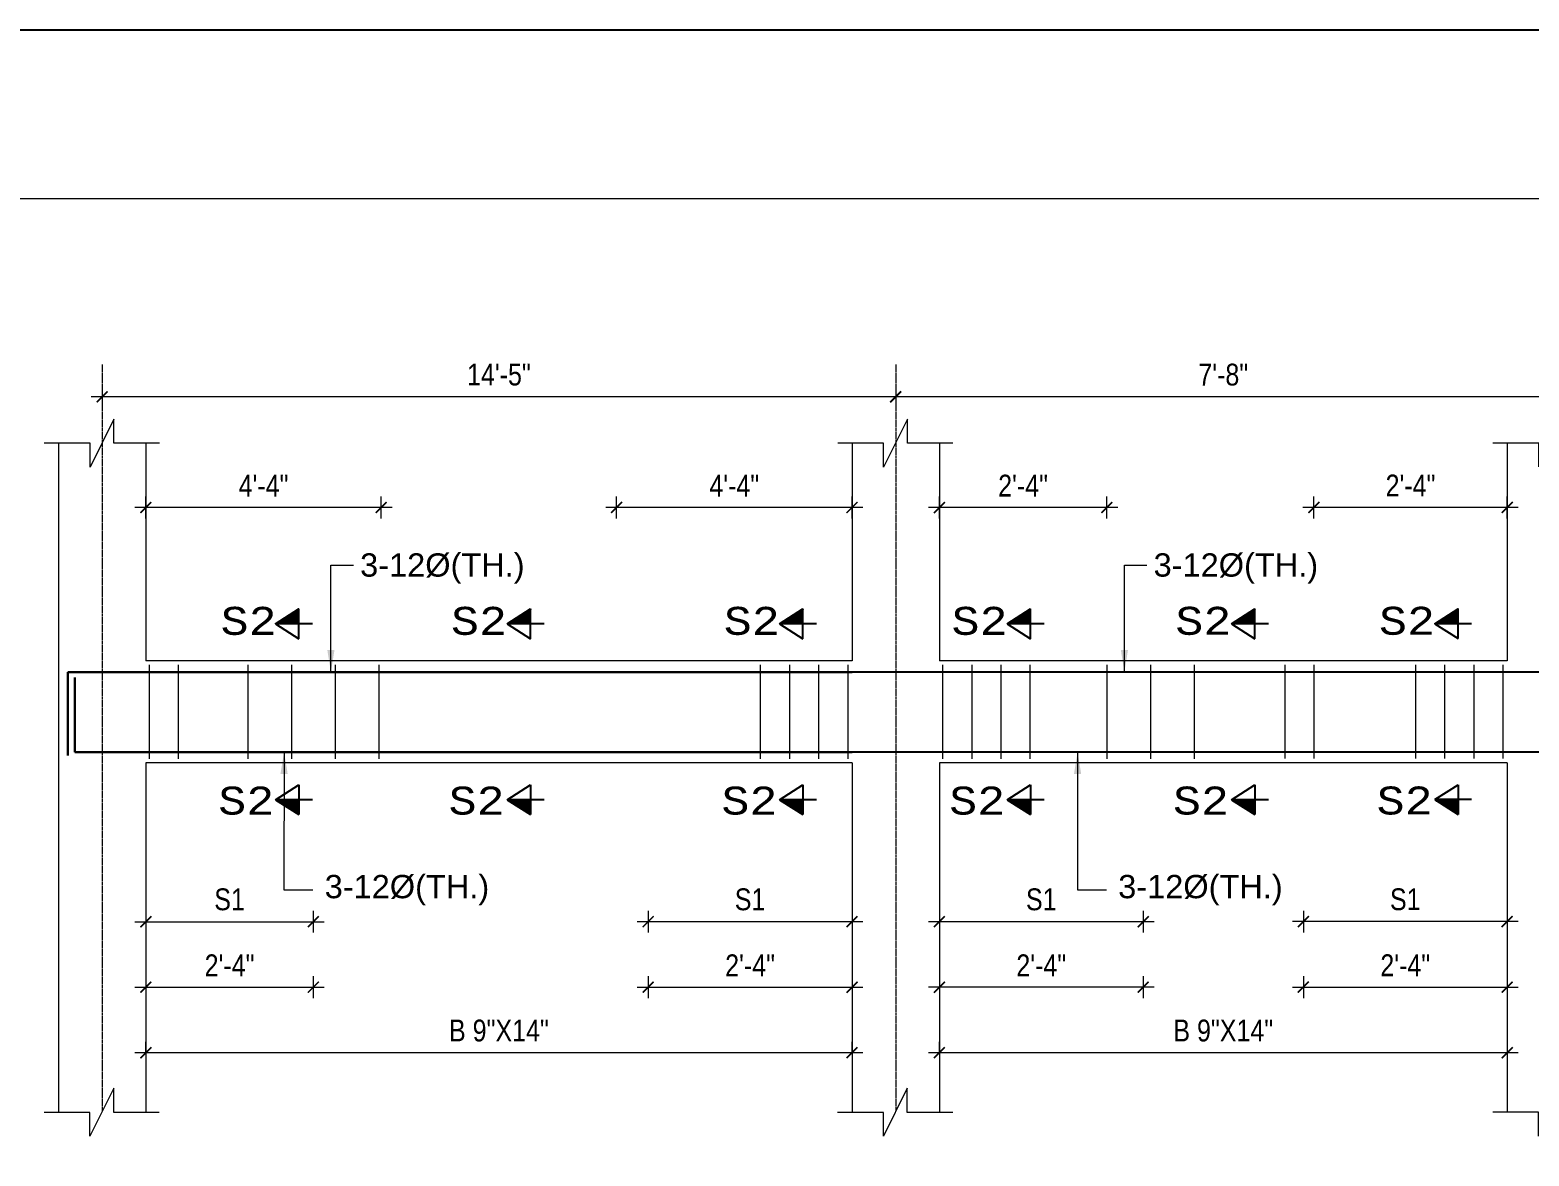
# Model space of a CAD drawing. Header units: inches. Extents: x -412 to 2766, y -9590 to -2111.
# Drawn here: x 1570.3 to 1982.1, y -5018.9 to -4709.6 of the extents above; entities that cross this region are included whole.
import ezdxf

# ---------------------------------------------------------------- set-up
doc = ezdxf.new("R2010")
doc.units = ezdxf.units.IN
doc.header["$LTSCALE"] = 0.5
doc.header["$MEASUREMENT"] = 0
doc.header["$PDMODE"] = 66
for name, pattern in [('ACAD_ISO02W100', [15, 12, -3]), ('ACAD_ISO03W100', [30, 12, -18]), ('CENTER2', [1.125, 0.75, -0.125, 0.125, -0.125])]:
    doc.linetypes.add(name, pattern=pattern)
for name, color, linetype, lineweight in [('09 CONTINUITY', 7, 'Continuous', 9), ('15 CENTER', 113, 'CENTER2', 15), ('15 TEXT', 7, 'Continuous', 15), ('20 BEAM ELEVATION', 140, 'ACAD_ISO03W100', 20), ('20 BEAM SECTION ARROW', 7, 'ACAD_ISO02W100', 20), ('20 STIRRUPS', 137, 'Continuous', 20), ('30 RENFORCEMENT', 12, 'Continuous', 30), ('DIM', 180, 'Continuous', 5), ('ELE1', 3, 'Continuous', 9), ('Profile ele', 4, 'Continuous', 25), ('RINF', 4, 'Continuous', 25)]:
    doc.layers.add(name, color=color, linetype=linetype, lineweight=lineweight)
doc.styles.add('arial', font='arial.ttf')
doc.styles.add('CUNEW', font='cour.ttf')
doc.styles.add('ordinary', font='ARIALN.TTF')
doc.styles.add('TEX8', font='cour.ttf', dxfattribs={"width": 0.75})
doc.dimstyles.new('SUREN 1', dxfattribs={"dimtxt": 0.75, "dimasz": 6, "dimexe": 1.5, "dimexo": 1.5, "dimgap": 1, "dimtad": 1, "dimdec": 1, "dimzin": 3, "dimdsep": 46, "dimlunit": 4, "dimtxsty": 'TEX8', "dimblk": 'ARCHTICK', "dimcen": 0.09375, "dimclrd": 1, "dimclre": 1, "dimclrt": 256, "dimadec": 0, "dimazin": 0, "dimtfac": 0.75, "dimtdec": 1, "dimtmove": 1, "dimatfit": 3, "dimfxl": 1, "dimtolj": 1, "dimtzin": 0, "dimlwd": 9, "dimlwe": 9, "dimarcsym": 0})
doc.dimstyles.new('SUREN 4', dxfattribs={"dimtxt": 4, "dimasz": 3, "dimexe": 3, "dimexo": 0, "dimgap": 3, "dimtad": 1, "dimdec": 0, "dimzin": 3, "dimdsep": 46, "dimlunit": 4, "dimtxsty": 'ordinary', "dimblk": 'ARCHTICK', "dimcen": 8, "dimdle": 3, "dimclrd": 1, "dimclre": 5, "dimclrt": 256, "dimadec": 3, "dimazin": 0, "dimtfac": 1, "dimtdec": 0, "dimtmove": 1, "dimatfit": 3, "dimfxl": 3, "dimfxlon": 1, "dimfrac": 1, "dimtolj": 1, "dimtzin": 0, "dimlwd": 5, "dimlwe": 5, "dimarcsym": 0})

# ---------------------------------------------------------------- blocks, each defined once
blk = doc.blocks.new('_ArchTick')
at = {"color": 0, "linetype": 'ByBlock', "const_width": 0.15}
blk.add_lwpolyline([(-0.5, -0.5), (0.5, 0.5)], dxfattribs=at)
blk = doc.blocks.new('*D1514')
at = {"layer": 'Defpoints', "color": 0, "transparency": 16777216}
for p in [(-15784.78, -16598.54), (-15728.78, -16598.54), (-15784.78, -16642.15)]:
    blk.add_point(p, dxfattribs=at)
at = {"layer": 'DIM', "color": 5, "lineweight": 5, "transparency": 16777216}
for p, q in [((-15784.78, -16639.15), (-15784.78, -16645.15)), ((-15728.78, -16639.15), (-15728.78, -16645.15))]:
    blk.add_line(p, q, dxfattribs=at)
at = {"layer": 'DIM', "color": 1, "lineweight": 5, "transparency": 16777216}
blk.add_line((-15725.78, -16642.15), (-15787.78, -16642.15), dxfattribs=at)
at = {"layer": 'DIM', "color": 1, "lineweight": 5, "transparency": 16777216, "xscale": 3, "yscale": 3, "zscale": 3, "rotation": 180}
blk.add_blockref('_ArchTick', (-15784.78, -16642.15), dxfattribs=at)
at = {"layer": 'DIM', "color": 1, "lineweight": 5, "transparency": 16777216, "xscale": 3, "yscale": 3, "zscale": 3}
blk.add_blockref('_ArchTick', (-15728.78, -16642.15), dxfattribs=at)
at = {"layer": 'DIM', "transparency": 16777216, "insert": (-15756.78, -16636.05), "char_height": 6, "attachment_point": 5, "style": 'ordinary'}
blk.add_mtext('\\A1;S1', dxfattribs=at)
blk = doc.blocks.new('*D1515')
at = {"layer": 'Defpoints', "color": 0, "transparency": 16777216}
for p in [(-15784.78, -16598.54), (-15728.78, -16598.54), (-15728.78, -16660.15)]:
    blk.add_point(p, dxfattribs=at)
at = {"layer": 'DIM', "color": 5, "lineweight": 5, "transparency": 16777216}
for p, q in [((-15784.78, -16657.15), (-15784.78, -16663.15)), ((-15728.78, -16657.15), (-15728.78, -16663.15))]:
    blk.add_line(p, q, dxfattribs=at)
at = {"layer": 'DIM', "color": 1, "lineweight": 5, "transparency": 16777216}
blk.add_line((-15787.78, -16660.15), (-15725.78, -16660.15), dxfattribs=at)
at = {"layer": 'DIM', "color": 1, "lineweight": 5, "transparency": 16777216, "xscale": 3, "yscale": 3, "zscale": 3, "rotation": 180}
blk.add_blockref('_ArchTick', (-15784.78, -16660.15), dxfattribs=at)
at = {"layer": 'DIM', "color": 1, "lineweight": 5, "transparency": 16777216, "xscale": 3, "yscale": 3, "zscale": 3}
blk.add_blockref('_ArchTick', (-15728.78, -16660.15), dxfattribs=at)
at = {"layer": 'DIM', "transparency": 16777216, "insert": (-15756.78, -16654.14), "char_height": 6, "attachment_point": 5, "style": 'ordinary'}
blk.add_mtext('\\A1;2\'-4"', dxfattribs=at)
blk = doc.blocks.new('*D1518')
at = {"layer": 'Defpoints', "color": 0, "transparency": 16777216}
for p in [(-15884.78, -16598.56), (-15828.78, -16598.56), (-15884.78, -16642.17)]:
    blk.add_point(p, dxfattribs=at)
at = {"layer": 'DIM', "color": 5, "lineweight": 5, "transparency": 16777216}
for p, q in [((-15884.78, -16639.17), (-15884.78, -16645.17)), ((-15828.78, -16639.17), (-15828.78, -16645.17))]:
    blk.add_line(p, q, dxfattribs=at)
at = {"layer": 'DIM', "color": 1, "lineweight": 5, "transparency": 16777216}
blk.add_line((-15825.78, -16642.17), (-15887.78, -16642.17), dxfattribs=at)
at = {"layer": 'DIM', "color": 1, "lineweight": 5, "transparency": 16777216, "xscale": 3, "yscale": 3, "zscale": 3, "rotation": 180}
blk.add_blockref('_ArchTick', (-15884.78, -16642.17), dxfattribs=at)
at = {"layer": 'DIM', "color": 1, "lineweight": 5, "transparency": 16777216, "xscale": 3, "yscale": 3, "zscale": 3}
blk.add_blockref('_ArchTick', (-15828.78, -16642.17), dxfattribs=at)
at = {"layer": 'DIM', "transparency": 16777216, "insert": (-15856.78, -16636.07), "char_height": 6, "attachment_point": 5, "style": 'ordinary'}
blk.add_mtext('\\A1;S1', dxfattribs=at)
blk = doc.blocks.new('*D1519')
at = {"layer": 'Defpoints', "color": 0, "transparency": 16777216}
for p in [(-15884.78, -16598.56), (-15828.78, -16598.56), (-15884.78, -16660.17)]:
    blk.add_point(p, dxfattribs=at)
at = {"layer": 'DIM', "color": 5, "lineweight": 5, "transparency": 16777216}
for p, q in [((-15884.78, -16657.17), (-15884.78, -16663.17)), ((-15828.78, -16657.17), (-15828.78, -16663.17))]:
    blk.add_line(p, q, dxfattribs=at)
at = {"layer": 'DIM', "color": 1, "lineweight": 5, "transparency": 16777216}
blk.add_line((-15825.78, -16660.17), (-15887.78, -16660.17), dxfattribs=at)
at = {"layer": 'DIM', "color": 1, "lineweight": 5, "transparency": 16777216, "xscale": 3, "yscale": 3, "zscale": 3, "rotation": 180}
blk.add_blockref('_ArchTick', (-15884.78, -16660.17), dxfattribs=at)
at = {"layer": 'DIM', "color": 1, "lineweight": 5, "transparency": 16777216, "xscale": 3, "yscale": 3, "zscale": 3}
blk.add_blockref('_ArchTick', (-15828.78, -16660.17), dxfattribs=at)
at = {"layer": 'DIM', "transparency": 16777216, "insert": (-15856.78, -16654.16), "char_height": 6, "attachment_point": 5, "style": 'ordinary'}
blk.add_mtext('\\A1;2\'-4"', dxfattribs=at)
blk = doc.blocks.new('*D1521')
at = {"layer": 'Defpoints', "color": 0, "transparency": 16777216}
for p in [(-15884.78, -16678.17, 0), (-15884.78, -16678.17), (-15728.78, -16678.15)]:
    blk.add_point(p, dxfattribs=at)
at = {"layer": 'DIM', "color": 1, "lineweight": 5, "transparency": 16777216}
blk.add_line((-15725.78, -16678.17), (-15887.78, -16678.17), dxfattribs=at)
at = {"layer": 'DIM', "color": 5, "lineweight": 5, "transparency": 16777216}
for p, q in [((-15884.78, -16678.17), (-15884.78, -16675.17)), ((-15728.78, -16678.15), (-15728.78, -16681.17))]:
    blk.add_line(p, q, dxfattribs=at)
at = {"layer": 'DIM', "color": 1, "lineweight": 5, "transparency": 16777216, "xscale": 3, "yscale": 3, "zscale": 3, "rotation": 180}
blk.add_blockref('_ArchTick', (-15884.78, -16678.17), dxfattribs=at)
at = {"layer": 'DIM', "color": 1, "lineweight": 5, "transparency": 16777216, "xscale": 3, "yscale": 3, "zscale": 3}
blk.add_blockref('_ArchTick', (-15728.78, -16678.17), dxfattribs=at)
at = {"layer": 'DIM', "transparency": 16777216, "insert": (-15806.78, -16672.11), "char_height": 6, "attachment_point": 5, "style": 'ordinary'}
blk.add_mtext('\\A1;B 9"X14"', dxfattribs=at)
blk = doc.blocks.new('*D1522')
at = {"layer": 'Defpoints', "color": 0, "transparency": 16777216}
for p in [(-15964.78, -16598.56), (-15908.78, -16598.56), (-15964.78, -16642.17)]:
    blk.add_point(p, dxfattribs=at)
at = {"layer": 'DIM', "color": 5, "lineweight": 5, "transparency": 16777216}
for p, q in [((-15964.78, -16639.17), (-15964.78, -16645.17)), ((-15908.78, -16639.17), (-15908.78, -16645.17))]:
    blk.add_line(p, q, dxfattribs=at)
at = {"layer": 'DIM', "color": 1, "lineweight": 5, "transparency": 16777216}
blk.add_line((-15905.78, -16642.17), (-15967.78, -16642.17), dxfattribs=at)
at = {"layer": 'DIM', "color": 1, "lineweight": 5, "transparency": 16777216, "xscale": 3, "yscale": 3, "zscale": 3, "rotation": 180}
blk.add_blockref('_ArchTick', (-15964.78, -16642.17), dxfattribs=at)
at = {"layer": 'DIM', "color": 1, "lineweight": 5, "transparency": 16777216, "xscale": 3, "yscale": 3, "zscale": 3}
blk.add_blockref('_ArchTick', (-15908.78, -16642.17), dxfattribs=at)
at = {"layer": 'DIM', "transparency": 16777216, "insert": (-15936.78, -16636.07), "char_height": 6, "attachment_point": 5, "style": 'ordinary'}
blk.add_mtext('\\A1;S1', dxfattribs=at)
blk = doc.blocks.new('*D1523')
at = {"layer": 'Defpoints', "color": 0, "transparency": 16777216}
for p in [(-15964.78, -16598.56), (-15908.78, -16598.56), (-15908.78, -16660.17)]:
    blk.add_point(p, dxfattribs=at)
at = {"layer": 'DIM', "color": 5, "lineweight": 5, "transparency": 16777216}
for p, q in [((-15964.78, -16657.17), (-15964.78, -16663.17)), ((-15908.78, -16657.17), (-15908.78, -16663.17))]:
    blk.add_line(p, q, dxfattribs=at)
at = {"layer": 'DIM', "color": 1, "lineweight": 5, "transparency": 16777216}
blk.add_line((-15967.78, -16660.17), (-15905.78, -16660.17), dxfattribs=at)
at = {"layer": 'DIM', "color": 1, "lineweight": 5, "transparency": 16777216, "xscale": 3, "yscale": 3, "zscale": 3, "rotation": 180}
blk.add_blockref('_ArchTick', (-15964.78, -16660.17), dxfattribs=at)
at = {"layer": 'DIM', "color": 1, "lineweight": 5, "transparency": 16777216, "xscale": 3, "yscale": 3, "zscale": 3}
blk.add_blockref('_ArchTick', (-15908.78, -16660.17), dxfattribs=at)
at = {"layer": 'DIM', "transparency": 16777216, "insert": (-15936.78, -16654.16), "char_height": 6, "attachment_point": 5, "style": 'ordinary'}
blk.add_mtext('\\A1;2\'-4"', dxfattribs=at)
blk = doc.blocks.new('*D1524')
at = {"layer": 'Defpoints', "color": 0, "transparency": 16777216}
for p in [(-16102.78, -16598.56), (-16056.78, -16598.56), (-16056.78, -16642.17)]:
    blk.add_point(p, dxfattribs=at)
at = {"layer": 'DIM', "color": 5, "lineweight": 5, "transparency": 16777216}
for p, q in [((-16102.78, -16639.17), (-16102.78, -16645.17)), ((-16056.78, -16639.17), (-16056.78, -16645.17))]:
    blk.add_line(p, q, dxfattribs=at)
at = {"layer": 'DIM', "color": 1, "lineweight": 5, "transparency": 16777216}
blk.add_line((-16105.78, -16642.17), (-16053.78, -16642.17), dxfattribs=at)
at = {"layer": 'DIM', "color": 1, "lineweight": 5, "transparency": 16777216, "xscale": 3, "yscale": 3, "zscale": 3, "rotation": 180}
blk.add_blockref('_ArchTick', (-16102.78, -16642.17), dxfattribs=at)
at = {"layer": 'DIM', "color": 1, "lineweight": 5, "transparency": 16777216, "xscale": 3, "yscale": 3, "zscale": 3}
blk.add_blockref('_ArchTick', (-16056.78, -16642.17), dxfattribs=at)
at = {"layer": 'DIM', "transparency": 16777216, "insert": (-16079.78, -16636.07), "char_height": 6, "attachment_point": 5, "style": 'ordinary'}
blk.add_mtext('\\A1;S1', dxfattribs=at)
blk = doc.blocks.new('*D1525')
at = {"layer": 'Defpoints', "color": 0, "transparency": 16777216}
for p in [(-16102.78, -16598.56), (-16056.78, -16598.56), (-16056.78, -16660.17)]:
    blk.add_point(p, dxfattribs=at)
at = {"layer": 'DIM', "color": 5, "lineweight": 5, "transparency": 16777216}
for p, q in [((-16102.78, -16657.17), (-16102.78, -16663.17)), ((-16056.78, -16657.17), (-16056.78, -16663.17))]:
    blk.add_line(p, q, dxfattribs=at)
at = {"layer": 'DIM', "color": 1, "lineweight": 5, "transparency": 16777216}
blk.add_line((-16105.78, -16660.17), (-16053.78, -16660.17), dxfattribs=at)
at = {"layer": 'DIM', "color": 1, "lineweight": 5, "transparency": 16777216, "xscale": 3, "yscale": 3, "zscale": 3, "rotation": 180}
blk.add_blockref('_ArchTick', (-16102.78, -16660.17), dxfattribs=at)
at = {"layer": 'DIM', "color": 1, "lineweight": 5, "transparency": 16777216, "xscale": 3, "yscale": 3, "zscale": 3}
blk.add_blockref('_ArchTick', (-16056.78, -16660.17), dxfattribs=at)
at = {"layer": 'DIM', "transparency": 16777216, "insert": (-16079.78, -16654.16), "char_height": 6, "attachment_point": 5, "style": 'ordinary'}
blk.add_mtext('\\A1;2\'-4"', dxfattribs=at)
blk = doc.blocks.new('*D1526')
at = {"layer": 'Defpoints', "color": 0, "transparency": 16777216}
for p in [(-16102.78, -16678.17), (-16102.78, -16678.17), (-15908.78, -16678.17)]:
    blk.add_point(p, dxfattribs=at)
at = {"layer": 'DIM', "color": 1, "lineweight": 5, "transparency": 16777216}
blk.add_line((-15905.78, -16678.17), (-16105.78, -16678.17), dxfattribs=at)
at = {"layer": 'DIM', "color": 5, "lineweight": 5, "transparency": 16777216}
for p, q in [((-16102.78, -16678.17), (-16102.78, -16675.17)), ((-15908.78, -16678.17), (-15908.78, -16675.17))]:
    blk.add_line(p, q, dxfattribs=at)
at = {"layer": 'DIM', "color": 1, "lineweight": 5, "transparency": 16777216, "xscale": 3, "yscale": 3, "zscale": 3, "rotation": 180}
blk.add_blockref('_ArchTick', (-16102.78, -16678.17), dxfattribs=at)
at = {"layer": 'DIM', "color": 1, "lineweight": 5, "transparency": 16777216, "xscale": 3, "yscale": 3, "zscale": 3}
blk.add_blockref('_ArchTick', (-15908.78, -16678.17), dxfattribs=at)
at = {"layer": 'DIM', "transparency": 16777216, "insert": (-16005.78, -16672.11), "char_height": 6, "attachment_point": 5, "style": 'ordinary'}
blk.add_mtext('\\A1;B 9"X14"', dxfattribs=at)
blk = doc.blocks.new('*D1527')
at = {"layer": 'Defpoints', "color": 0, "transparency": 16777216}
for p in [(-15781.9, -16528.38), (-15728.78, -16570.54), (-15781.9, -16575.06)]:
    blk.add_point(p, dxfattribs=at)
at = {"layer": 'DIM', "color": 5, "lineweight": 5, "transparency": 16777216}
for p, q in [((-15781.9, -16531.38), (-15781.9, -16525.38)), ((-15728.78, -16531.38), (-15728.78, -16525.38))]:
    blk.add_line(p, q, dxfattribs=at)
at = {"layer": 'DIM', "color": 1, "lineweight": 5, "transparency": 16777216}
blk.add_line((-15725.78, -16528.38), (-15784.9, -16528.38), dxfattribs=at)
at = {"layer": 'DIM', "color": 1, "lineweight": 5, "transparency": 16777216, "xscale": 3, "yscale": 3, "zscale": 3, "rotation": 180}
blk.add_blockref('_ArchTick', (-15781.9, -16528.38), dxfattribs=at)
at = {"layer": 'DIM', "color": 1, "lineweight": 5, "transparency": 16777216, "xscale": 3, "yscale": 3, "zscale": 3}
blk.add_blockref('_ArchTick', (-15728.78, -16528.38), dxfattribs=at)
at = {"layer": 'DIM', "transparency": 16777216, "insert": (-15755.34, -16522.37), "char_height": 6, "attachment_point": 5, "style": 'ordinary'}
blk.add_mtext('\\A1;2\'-4"', dxfattribs=at)
blk = doc.blocks.new('*D1528')
at = {"layer": 'Defpoints', "color": 0, "transparency": 16777216}
for p in [(-15884.78, -16528.4), (-15884.78, -16570.56), (-15838.77, -16575.06)]:
    blk.add_point(p, dxfattribs=at)
at = {"layer": 'DIM', "color": 5, "lineweight": 5, "transparency": 16777216}
for p, q in [((-15884.78, -16531.4), (-15884.78, -16525.4)), ((-15838.77, -16531.4), (-15838.77, -16525.4))]:
    blk.add_line(p, q, dxfattribs=at)
at = {"layer": 'DIM', "color": 1, "lineweight": 5, "transparency": 16777216}
blk.add_line((-15835.77, -16528.4), (-15887.78, -16528.4), dxfattribs=at)
at = {"layer": 'DIM', "color": 1, "lineweight": 5, "transparency": 16777216, "xscale": 3, "yscale": 3, "zscale": 3, "rotation": 180}
blk.add_blockref('_ArchTick', (-15884.78, -16528.4), dxfattribs=at)
at = {"layer": 'DIM', "color": 1, "lineweight": 5, "transparency": 16777216, "xscale": 3, "yscale": 3, "zscale": 3}
blk.add_blockref('_ArchTick', (-15838.77, -16528.4), dxfattribs=at)
at = {"layer": 'DIM', "transparency": 16777216, "insert": (-15861.78, -16522.39), "char_height": 6, "attachment_point": 5, "style": 'ordinary'}
blk.add_mtext('\\A1;2\'-4"', dxfattribs=at)
blk = doc.blocks.new('*D1531')
at = {"layer": 'Defpoints', "color": 0, "transparency": 16777216}
for p in [(-15973.45, -16528.4), (-15908.78, -16570.56), (-15973.45, -16575.07, 0)]:
    blk.add_point(p, dxfattribs=at)
at = {"layer": 'DIM', "color": 5, "lineweight": 5, "transparency": 16777216}
for p, q in [((-15973.45, -16531.4), (-15973.45, -16525.4)), ((-15908.78, -16531.4), (-15908.78, -16525.4))]:
    blk.add_line(p, q, dxfattribs=at)
at = {"layer": 'DIM', "color": 1, "lineweight": 5, "transparency": 16777216}
blk.add_line((-15905.78, -16528.4), (-15976.45, -16528.4), dxfattribs=at)
at = {"layer": 'DIM', "color": 1, "lineweight": 5, "transparency": 16777216, "xscale": 3, "yscale": 3, "zscale": 3, "rotation": 180}
blk.add_blockref('_ArchTick', (-15973.45, -16528.4), dxfattribs=at)
at = {"layer": 'DIM', "color": 1, "lineweight": 5, "transparency": 16777216, "xscale": 3, "yscale": 3, "zscale": 3}
blk.add_blockref('_ArchTick', (-15908.78, -16528.4), dxfattribs=at)
at = {"layer": 'DIM', "transparency": 16777216, "insert": (-15941.12, -16522.4), "char_height": 6, "attachment_point": 5, "style": 'ordinary'}
blk.add_mtext('\\A1;4\'-4"', dxfattribs=at)
blk = doc.blocks.new('*D1532')
at = {"layer": 'Defpoints', "color": 0, "transparency": 16777216}
for p in [(-16102.78, -16528.4), (-16038.12, -16570.56), (-16102.78, -16575.07, 0)]:
    blk.add_point(p, dxfattribs=at)
at = {"layer": 'DIM', "color": 5, "lineweight": 5, "transparency": 16777216}
for p, q in [((-16102.78, -16531.4), (-16102.78, -16525.4)), ((-16038.12, -16531.4), (-16038.12, -16525.4))]:
    blk.add_line(p, q, dxfattribs=at)
at = {"layer": 'DIM', "color": 1, "lineweight": 5, "transparency": 16777216}
blk.add_line((-16035.12, -16528.4), (-16105.78, -16528.4), dxfattribs=at)
at = {"layer": 'DIM', "color": 1, "lineweight": 5, "transparency": 16777216, "xscale": 3, "yscale": 3, "zscale": 3, "rotation": 180}
blk.add_blockref('_ArchTick', (-16102.78, -16528.4), dxfattribs=at)
at = {"layer": 'DIM', "color": 1, "lineweight": 5, "transparency": 16777216, "xscale": 3, "yscale": 3, "zscale": 3}
blk.add_blockref('_ArchTick', (-16038.12, -16528.4), dxfattribs=at)
at = {"layer": 'DIM', "transparency": 16777216, "insert": (-16070.45, -16522.4), "char_height": 6, "attachment_point": 5, "style": 'ordinary'}
blk.add_mtext('\\A1;4\'-4"', dxfattribs=at)
blk = doc.blocks.new('*D1533')
at = {"layer": 'Defpoints', "color": 0, "transparency": 16777216}
for p in [(-16114.78, -16489.08), (-15896.78, -16489.08), (-16114.78, -16497.99)]:
    blk.add_point(p, dxfattribs=at)
at = {"layer": 'DIM', "color": 1, "lineweight": 5, "transparency": 16777216}
blk.add_line((-15893.78, -16497.99), (-16117.78, -16497.99), dxfattribs=at)
at = {"layer": 'DIM', "color": 5, "lineweight": 5, "transparency": 16777216}
for p, q in [((-16114.78, -16494.99), (-16114.78, -16500.99)), ((-15896.78, -16494.99), (-15896.78, -16500.99))]:
    blk.add_line(p, q, dxfattribs=at)
at = {"layer": 'DIM', "color": 1, "lineweight": 5, "transparency": 16777216, "xscale": 3, "yscale": 3, "zscale": 3, "rotation": 180}
blk.add_blockref('_ArchTick', (-16114.78, -16497.99), dxfattribs=at)
at = {"layer": 'DIM', "color": 1, "lineweight": 5, "transparency": 16777216, "xscale": 3, "yscale": 3, "zscale": 3}
blk.add_blockref('_ArchTick', (-15896.78, -16497.99), dxfattribs=at)
at = {"layer": 'DIM', "transparency": 16777216, "insert": (-16005.78, -16491.92), "char_height": 6, "attachment_point": 5, "style": 'ordinary'}
blk.add_mtext('\\A1;14\'-5"', dxfattribs=at)
blk = doc.blocks.new('*D1534')
at = {"layer": 'Defpoints', "color": 0, "transparency": 16777216}
for p in [(-15896.78, -16489.08), (-15716.78, -16489.1, 0), (-15896.78, -16498.01)]:
    blk.add_point(p, dxfattribs=at)
at = {"layer": 'DIM', "color": 5, "lineweight": 5, "transparency": 16777216}
for p, q in [((-15896.78, -16495.01), (-15896.78, -16501.01)), ((-15716.78, -16495.01), (-15716.78, -16501.01))]:
    blk.add_line(p, q, dxfattribs=at)
at = {"layer": 'DIM', "color": 1, "lineweight": 5, "transparency": 16777216}
blk.add_line((-15713.78, -16498.01), (-15899.78, -16498.01), dxfattribs=at)
at = {"layer": 'DIM', "color": 1, "lineweight": 5, "transparency": 16777216, "xscale": 3, "yscale": 3, "zscale": 3, "rotation": 180}
blk.add_blockref('_ArchTick', (-15896.78, -16498.01), dxfattribs=at)
at = {"layer": 'DIM', "color": 1, "lineweight": 5, "transparency": 16777216, "xscale": 3, "yscale": 3, "zscale": 3}
blk.add_blockref('_ArchTick', (-15716.78, -16498.01), dxfattribs=at)
at = {"layer": 'DIM', "transparency": 16777216, "insert": (-15806.78, -16491.94), "char_height": 6, "attachment_point": 5, "style": 'ordinary'}
blk.add_mtext('\\A1;7\'-8"', dxfattribs=at)
blk = doc.blocks.new('53')
at = {"layer": 'RINF'}
h = blk.add_hatch(dxfattribs=at)
h.set_pattern_fill('ANSI31', color=1, scale=0.029257, style=0)
h.set_pattern_definition([(135.000000013, (-84718.560301, -31948.9938477), (0.00271529004177, 0.00271529004057), [])])
h.paths.add_polyline_path([(-16060.76, -16556.27), (-16067.16, -16560.36), (-16060.76, -16560.36)])
h = blk.add_hatch(dxfattribs=at)
h.set_pattern_fill('ANSI31', color=1, scale=0.029257, style=0)
h.set_pattern_definition([(135.000000013, (-84782.1942387, -31948.9938477), (0.00271529004177, 0.00271529004057), [])])
h.paths.add_polyline_path([(-15997.12, -16556.27), (-16003.53, -16560.36), (-15997.12, -16560.36)])
h = blk.add_hatch(dxfattribs=at)
h.set_pattern_fill('ANSI31', color=1, scale=0.029257, style=0)
h.set_pattern_definition([(135.000000013, (-84857.0345, -31948.9938477), (0.00271529004177, 0.00271529004057), [])])
h.paths.add_polyline_path([(-15922.28, -16556.27), (-15928.69, -16560.36), (-15922.28, -16560.36)])
h = blk.add_hatch(dxfattribs=at)
h.set_pattern_fill('ANSI31', color=1, scale=0.029257, style=0)
h.set_pattern_definition([(135.000000013, (-84919.602298, -31948.9938477), (0.00271529004177, 0.00271529004057), [])])
h.paths.add_polyline_path([(-15859.72, -16556.27), (-15866.12, -16560.36), (-15859.72, -16560.36)])
h = blk.add_hatch(dxfattribs=at)
h.set_pattern_fill('ANSI31', color=1, scale=0.029257, style=0)
h.set_pattern_definition([(135.000000013, (-84583.1942387, -31948.9839897), (0.00271529004177, 0.00271529004057), [])])
h.paths.add_polyline_path([(-15798.12, -16556.26), (-15804.53, -16560.35), (-15798.12, -16560.35)])
h = blk.add_hatch(dxfattribs=at)
h.set_pattern_fill('ANSI31', color=1, scale=0.029257, style=0)
h.set_pattern_definition([(135.000000013, (-85037.0345, -31948.9741316), (0.00271529004177, 0.00271529004057), [])])
h.paths.add_polyline_path([(-15742.28, -16556.25), (-15748.69, -16560.34), (-15742.28, -16560.34)])
h = blk.add_hatch(dxfattribs=at)
h.set_pattern_fill('ANSI31', color=1, scale=1.6, style=0)
h.set_pattern_definition([(135.000000013, (-3809792.1707, -833741.81436), (0.148492424155, 0.148492424089), [])])
h.paths.add_polyline_path([(-16060.76, -16612.75), (-16067.16, -16608.67), (-16060.76, -16608.67)])
h = blk.add_hatch(dxfattribs=at)
h.set_pattern_fill('ANSI31', color=1, scale=1.6, style=0)
h.set_pattern_definition([(135.000000013, (-3809855.80463, -833741.81436), (0.148492424155, 0.148492424089), [])])
h.paths.add_polyline_path([(-15997.12, -16612.75), (-16003.53, -16608.67), (-15997.12, -16608.67)])
h = blk.add_hatch(dxfattribs=at)
h.set_pattern_fill('ANSI31', color=1, scale=1.6, style=0)
h.set_pattern_definition([(135.000000013, (-3809930.6449, -833741.81436), (0.148492424155, 0.148492424089), [])])
h.paths.add_polyline_path([(-15922.28, -16612.75), (-15928.69, -16608.67), (-15922.28, -16608.67)])
h = blk.add_hatch(dxfattribs=at)
h.set_pattern_fill('ANSI31', color=1, scale=1.6, style=0)
h.set_pattern_definition([(135.000000013, (-3809993.2127, -833741.81436), (0.148492424155, 0.148492424089), [])])
h.paths.add_polyline_path([(-15859.72, -16612.75), (-15866.12, -16608.67), (-15859.72, -16608.67)])
h = blk.add_hatch(dxfattribs=at)
h.set_pattern_fill('ANSI31', color=1, scale=1.6, style=0)
h.set_pattern_definition([(135.000000013, (-3809656.80463, -833741.8045), (0.148492424155, 0.148492424089), [])])
h.paths.add_polyline_path([(-15798.12, -16612.74), (-15804.53, -16608.66), (-15798.12, -16608.66)])
h = blk.add_hatch(dxfattribs=at)
h.set_pattern_fill('ANSI31', color=1, scale=1.6, style=0)
h.set_pattern_definition([(135.000000013, (-3810110.6449, -833741.79464), (0.148492424155, 0.148492424089), [])])
h.paths.add_polyline_path([(-15742.28, -16612.73), (-15748.69, -16608.65), (-15742.28, -16608.65)])
at = {"layer": '09 CONTINUITY', "color": 2, "lineweight": 5, "ltscale": 25, "elevation": 0}
for points in [[(-16099.06, -16510.73), (-16111.57, -16510.73), (-16111.57, -16504.11), (-16118.1, -16517.28), (-16118.1, -16510.73), (-16130.69, -16510.73)], [(-15881.06, -16510.73), (-15893.57, -16510.73), (-15893.57, -16504.11), (-15900.1, -16517.28), (-15900.1, -16510.73), (-15912.69, -16510.73)], [(-15701.06, -16510.71), (-15713.57, -16510.71), (-15713.57, -16504.09), (-15720.1, -16517.26), (-15720.1, -16510.71), (-15732.69, -16510.71)], [(-16099.11, -16694.56), (-16111.62, -16694.56), (-16111.62, -16687.94), (-16118.15, -16701.11), (-16118.15, -16694.56), (-16130.73, -16694.56)], [(-15881.11, -16694.56), (-15893.62, -16694.56), (-15893.62, -16687.94), (-15900.15, -16701.11), (-15900.15, -16694.56), (-15912.73, -16694.56)], [(-15701.11, -16694.54), (-15713.62, -16694.54), (-15713.62, -16687.92), (-15720.15, -16701.09), (-15720.15, -16694.54), (-15732.73, -16694.54)]]:
    blk.add_lwpolyline(points, dxfattribs=at)
at = {"layer": '15 CENTER', "ltscale": 0.05}
for p, q in [((-16114.78, -16489.08), (-16114.78, -16694.33)), ((-15896.78, -16489.08), (-15896.78, -16694.33))]:
    blk.add_line(p, q, dxfattribs=at)
at = {"layer": '20 BEAM ELEVATION', "linetype": 'ByBlock', "ltscale": 20}
for p, q in [((-16126.78, -16510.73), (-16126.78, -16598.56)), ((-16102.78, -16510.73), (-16102.78, -16570.56)), ((-15908.78, -16510.73), (-15908.78, -16570.56)), ((-15884.78, -16510.73), (-15884.78, -16570.56)), ((-15728.78, -16510.71, 0), (-15728.78, -16570.54, 0)), ((-15908.78, -16570.56), (-16102.78, -16570.56)), ((-15728.78, -16570.54, 0), (-15884.78, -16570.56)), ((-16126.78, -16598.56), (-16126.78, -16694.56)), ((-16102.78, -16598.56), (-16102.78, -16694.56)), ((-15908.78, -16598.56), (-16102.78, -16598.56)), ((-15908.78, -16598.56), (-15908.78, -16694.56)), ((-15728.78, -16598.54, 0), (-15884.78, -16598.56)), ((-15884.78, -16598.56), (-15884.78, -16694.56)), ((-15728.78, -16598.54, 0), (-15728.78, -16694.54, 0))]:
    blk.add_line(p, q, dxfattribs=at)
at = {"layer": '20 STIRRUPS'}
for p, q in [((-16101.9, -16571.62), (-16101.9, -16597.4)), ((-16093.9, -16571.62), (-16093.9, -16597.4)), ((-16074.77, -16571.62), (-16074.77, -16597.4)), ((-16062.77, -16571.62), (-16062.77, -16597.4)), ((-16050.77, -16571.62), (-16050.77, -16597.4)), ((-16038.77, -16571.62), (-16038.77, -16597.4)), ((-15933.97, -16571.62), (-15933.97, -16597.4)), ((-15925.97, -16571.62), (-15925.97, -16597.4)), ((-15917.97, -16571.62), (-15917.97, -16597.4)), ((-15909.97, -16571.62), (-15909.97, -16597.4)), ((-15883.9, -16571.62), (-15883.9, -16597.4)), ((-15875.9, -16571.62), (-15875.9, -16597.4)), ((-15867.9, -16571.62), (-15867.9, -16597.4)), ((-15859.9, -16571.62), (-15859.9, -16597.4)), ((-15838.77, -16571.62), (-15838.77, -16597.4)), ((-15826.77, -16571.62), (-15826.77, -16597.4)), ((-15814.77, -16571.62), (-15814.77, -16597.4)), ((-15789.9, -16571.6, 0), (-15789.9, -16597.38, 0)), ((-15781.9, -16571.6, 0), (-15781.9, -16597.38, 0)), ((-15753.97, -16571.6, 0), (-15753.97, -16597.38, 0)), ((-15745.97, -16571.6, 0), (-15745.97, -16597.38, 0)), ((-15737.97, -16571.6, 0), (-15737.97, -16597.38, 0)), ((-15729.97, -16571.6, 0), (-15729.97, -16597.38, 0))]:
    blk.add_line(p, q, dxfattribs=at)
at = {"layer": '30 RENFORCEMENT', "lineweight": 30, "ltscale": 0.75}
for p, q in [((-15908.78, -16573.6), (-16124.26, -16573.6)), ((-16124.26, -16573.6), (-16124.26, -16596.49)), ((-16122.26, -16575.12), (-16122.26, -16595.57)), ((-15490.47, -16573.57, 0), (-15908.78, -16573.6)), ((-15908.78, -16595.57), (-16122.26, -16595.57)), ((-15492.47, -16595.54, 0), (-15908.78, -16595.57))]:
    blk.add_line(p, q, dxfattribs=at)
at = {"layer": 'RINF', "color": 1}
for p, q in [((-16067.16, -16560.36), (-16060.76, -16556.27)), ((-16060.76, -16564.45), (-16060.76, -16556.27)), ((-16003.53, -16560.36), (-15997.12, -16556.27)), ((-15997.12, -16564.45), (-15997.12, -16556.27)), ((-15928.69, -16560.36), (-15922.28, -16556.27)), ((-15922.28, -16564.45), (-15922.28, -16556.27)), ((-15866.12, -16560.36), (-15859.72, -16556.27)), ((-15859.72, -16564.45), (-15859.72, -16556.27)), ((-15804.53, -16560.35, 0), (-15798.12, -16556.26, 0)), ((-15798.12, -16564.44, 0), (-15798.12, -16556.26, 0)), ((-15748.69, -16560.34, 0), (-15742.28, -16556.25, 0)), ((-15742.28, -16564.43, 0), (-15742.28, -16556.25, 0)), ((-16057.02, -16560.36), (-16067.16, -16560.36)), ((-16067.16, -16560.36), (-16060.76, -16564.45)), ((-15993.39, -16560.36), (-16003.53, -16560.36)), ((-16003.53, -16560.36), (-15997.12, -16564.45)), ((-15918.55, -16560.36), (-15928.69, -16560.36)), ((-15928.69, -16560.36), (-15922.28, -16564.45)), ((-15855.98, -16560.36), (-15866.12, -16560.36)), ((-15866.12, -16560.36), (-15859.72, -16564.45)), ((-15794.39, -16560.35, 0), (-15804.53, -16560.35, 0)), ((-15804.53, -16560.35, 0), (-15798.12, -16564.44, 0)), ((-15738.55, -16560.34, 0), (-15748.69, -16560.34, 0)), ((-15748.69, -16560.34, 0), (-15742.28, -16564.43, 0)), ((-16067.16, -16608.67, 0), (-16060.76, -16604.58, 0)), ((-16060.76, -16604.58, 0), (-16060.76, -16612.75, 0)), ((-16003.53, -16608.67, 0), (-15997.12, -16604.58, 0)), ((-15997.12, -16604.58, 0), (-15997.12, -16612.75, 0)), ((-15928.69, -16608.67, 0), (-15922.28, -16604.58, 0)), ((-15922.28, -16604.58, 0), (-15922.28, -16612.75, 0)), ((-15866.12, -16608.67, 0), (-15859.72, -16604.58, 0)), ((-15859.72, -16604.58, 0), (-15859.72, -16612.75, 0)), ((-15804.53, -16608.66, 0), (-15798.12, -16604.57, 0)), ((-15798.12, -16604.57, 0), (-15798.12, -16612.74, 0)), ((-15748.69, -16608.65, 0), (-15742.28, -16604.56, 0)), ((-15742.28, -16604.56, 0), (-15742.28, -16612.73, 0)), ((-16057.02, -16608.67, 0), (-16067.16, -16608.67, 0)), ((-16067.16, -16608.67, 0), (-16060.76, -16612.75, 0)), ((-15993.39, -16608.67, 0), (-16003.53, -16608.67, 0)), ((-16003.53, -16608.67, 0), (-15997.12, -16612.75, 0)), ((-15918.55, -16608.67, 0), (-15928.69, -16608.67, 0)), ((-15928.69, -16608.67, 0), (-15922.28, -16612.75, 0)), ((-15855.98, -16608.67, 0), (-15866.12, -16608.67, 0)), ((-15866.12, -16608.67, 0), (-15859.72, -16612.75, 0)), ((-15794.39, -16608.66, 0), (-15804.53, -16608.66, 0)), ((-15804.53, -16608.66, 0), (-15798.12, -16612.74, 0)), ((-15738.55, -16608.65, 0), (-15748.69, -16608.65, 0)), ((-15748.69, -16608.65, 0), (-15742.28, -16612.73, 0))]:
    blk.add_line(p, q, dxfattribs=at)
at = {"layer": '15 TEXT', "style": 'arial'}
for p in [(-16043.92, -16547.39, 0), (-15825.92, -16547.39, 0), (-16053.65, -16635.73, 0), (-15835.65, -16635.73, 0)]:
    blk.add_text('3-12%%C(TH.)', height=6.4, dxfattribs=at).set_placement(p)
at = {"layer": '20 BEAM SECTION ARROW', "color": 2, "style": 'CUNEW'}
for p in [(-16082.24, -16563.38, 0), (-16018.95, -16563.38), (-15944, -16563.38), (-15881.43, -16563.38), (-15819.95, -16563.37, 0), (-15764, -16563.36, 0), (-16082.89, -16612.75), (-16019.6, -16612.75, 0), (-15944.65, -16612.75, 0), (-15882.08, -16612.75, 0), (-15820.6, -16612.74, 0), (-15764.65, -16612.73, 0)]:
    blk.add_text('S2', height=7.68, rotation=0, dxfattribs=at).set_placement(p)
at = {"layer": 'DIM'}
for base, p1, p2, text, picture, middle in [((-16114.78, -16497.99), (-15896.78, -16489.08), (-16114.78, -16489.08), '14\'-5"', '*D1533', (-16005.78, -16491.92)), ((-15896.78, -16498.01), (-15716.78, -16489.1, 0), (-15896.78, -16489.08), '7\'-8"', '*D1534', (-15806.78, -16491.94))]:
    dim = blk.add_linear_dim(base=base, p1=p1, p2=p2, text=text, dimstyle='SUREN 4', override={"dimtxt": 6}, dxfattribs=at)
    dim.commit()
    dim.dimension.update_dxf_attribs({"geometry": picture, "text_midpoint": middle})
for base, p1, p2, text, picture, middle in [((-16102.78, -16528.4), (-16038.12, -16570.56), (-16102.78, -16575.07, 0), '4\'-4"', '*D1532', (-16070.45, -16522.4)), ((-15973.45, -16528.4), (-15908.78, -16570.56), (-15973.45, -16575.07, 0), '4\'-4"', '*D1531', (-15941.12, -16522.4)), ((-15884.78, -16528.4), (-15838.77, -16575.06), (-15884.78, -16570.56), '2\'-4"', '*D1528', (-15861.78, -16522.39)), ((-15781.9, -16528.38, 0), (-15728.78, -16570.54, 0), (-15781.9, -16575.06, 0), '2\'-4"', '*D1527', (-15755.34, -16522.37, 0)), ((-16056.78, -16642.17), (-16102.78, -16598.56), (-16056.78, -16598.56), 'S1', '*D1524', (-16079.78, -16636.07)), ((-16056.78, -16660.17), (-16102.78, -16598.56), (-16056.78, -16598.56), '2\'-4"', '*D1525', (-16079.78, -16654.16)), ((-15964.78, -16642.17), (-15908.78, -16598.56), (-15964.78, -16598.56), 'S1', '*D1522', (-15936.78, -16636.07)), ((-15908.78, -16660.17), (-15964.78, -16598.56), (-15908.78, -16598.56), '2\'-4"', '*D1523', (-15936.78, -16654.16)), ((-15884.78, -16642.17), (-15828.78, -16598.56), (-15884.78, -16598.56), 'S1', '*D1518', (-15856.78, -16636.07)), ((-15884.78, -16660.17), (-15828.78, -16598.56), (-15884.78, -16598.56), '2\'-4"', '*D1519', (-15856.78, -16654.16)), ((-15784.78, -16642.15, 0), (-15728.78, -16598.54, 0), (-15784.78, -16598.54, 0), 'S1', '*D1514', (-15756.78, -16636.05, 0)), ((-15728.78, -16660.15, 0), (-15784.78, -16598.54, 0), (-15728.78, -16598.54, 0), '2\'-4"', '*D1515', (-15756.78, -16654.14, 0)), ((-16102.78, -16678.17), (-15908.78, -16678.17), (-16102.78, -16678.17), 'B 9"X14"', '*D1526', (-16005.78, -16672.11)), ((-15884.78, -16678.17, 0), (-15728.78, -16678.15, 0), (-15884.78, -16678.17), 'B 9"X14"', '*D1521', (-15806.78, -16672.11, 0))]:
    dim = blk.add_linear_dim(base=base, p1=p1, p2=p2, angle=180, text=text, dimstyle='SUREN 4', override={"dimtxt": 6}, dxfattribs=at)
    dim.commit()
    dim.dimension.update_dxf_attribs({"geometry": picture, "text_midpoint": middle})
at = {"layer": '15 TEXT'}
for points in [[(-16051.94, -16573.56, 0), (-16051.94, -16544.23, 0), (-16045.76, -16544.23, 0)], [(-15833.94, -16573.56, 0), (-15833.94, -16544.23, 0), (-15827.76, -16544.23, 0)], [(-16064.8, -16595.57), (-16064.84, -16633.43), (-16056.87, -16633.43)], [(-15846.8, -16595.57), (-15846.84, -16633.43), (-15838.87, -16633.43)]]:
    blk.add_leader(points, dimstyle='SUREN 1', dxfattribs=at)

msp = doc.modelspace()

# ---------------------------------------------------------------- linework, layer by layer
at = {"layer": 'Defpoints'}
msp.add_lwpolyline([(2766.09, -4709.64), (-411.51, -4709.64), (-411.51, -6957.6), (2766.09, -6957.6)], close=True, dxfattribs=at)
at = {"layer": 'ELE1'}
msp.add_lwpolyline([(-365.19, -4755.95), (2719.77, -4755.95), (2719.77, -6911.29), (-365.19, -6911.29)], close=True, dxfattribs=at)

# ---------------------------------------------------------------- block references
at = {"layer": 'Profile ele'}
msp.add_blockref('53', (17704.87, 11687.6, 0), dxfattribs=at)

doc.saveas('drawing.dxf')
